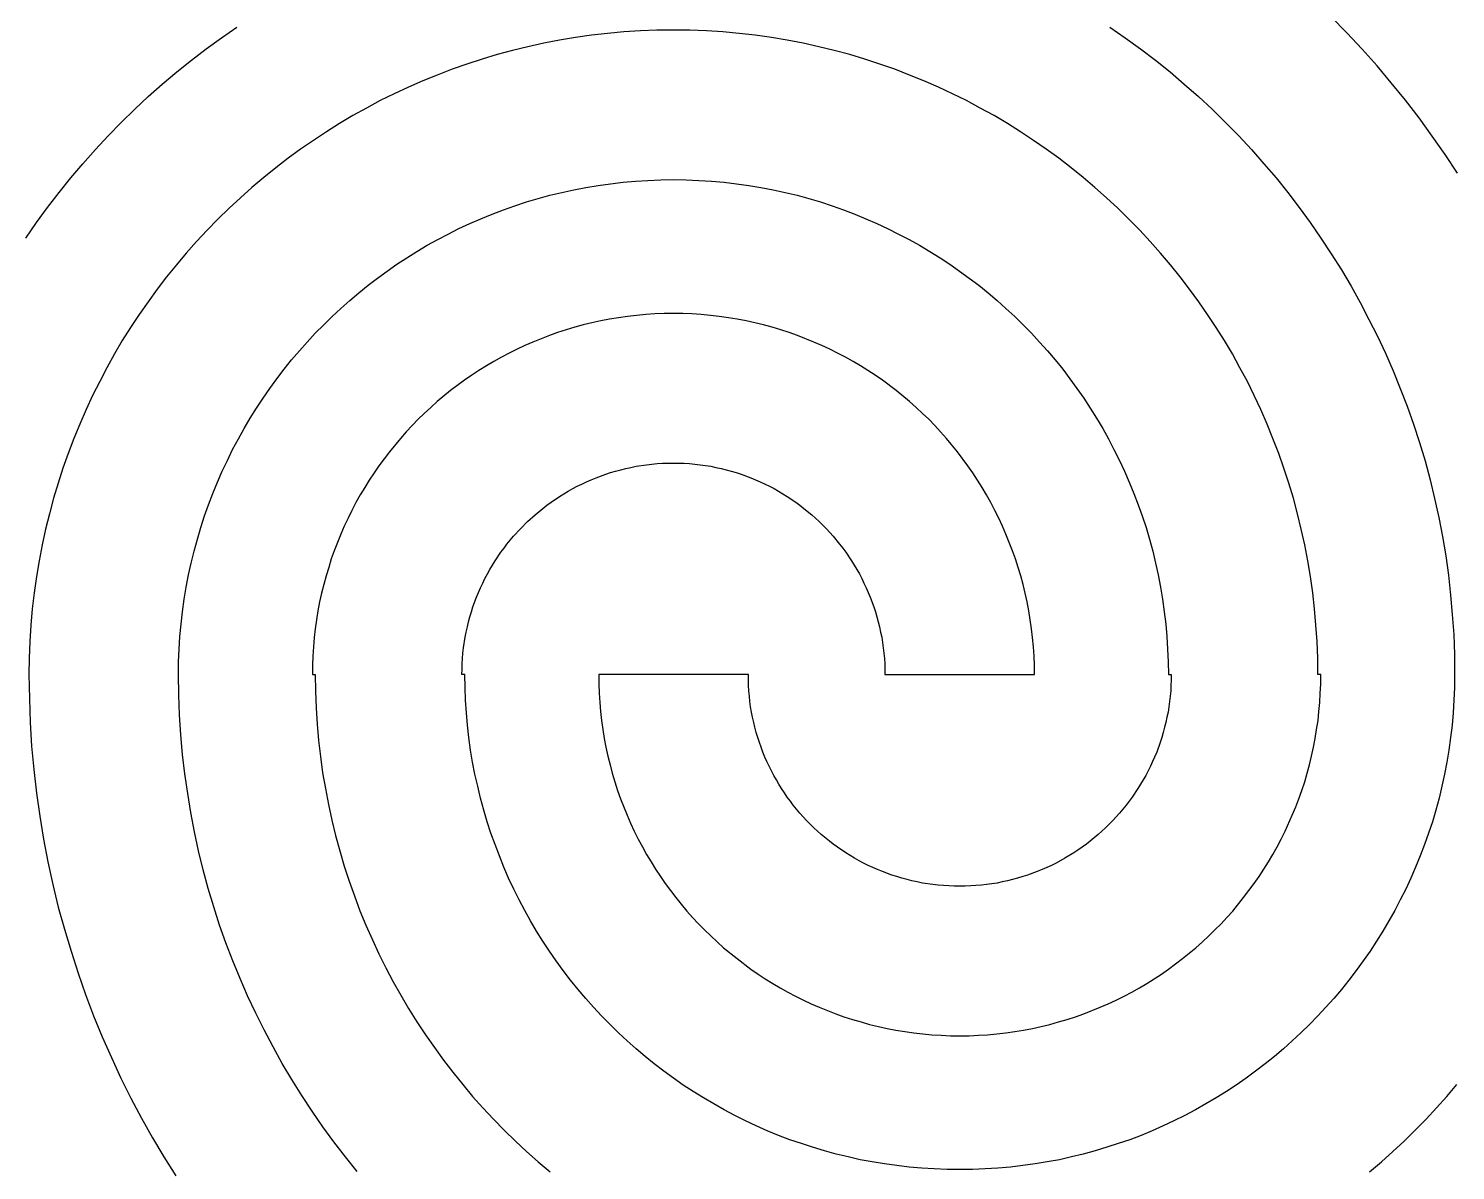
# Model space of a CAD drawing. Extents: x 0 to 82.9, y 0 to 81.
# Drawn here: x 36.19 to 45.73, y 37.19 to 44.82 of the extents above; entities that cross this region are included whole.
import ezdxf

# ---------------------------------------------------------------- set-up
doc = ezdxf.new("R2010")
doc.units = 0
doc.layers.get('0').update_dxf_attribs({"linetype": 'CONTINUOUS'})

msp = doc.modelspace()

# ---------------------------------------------------------------- linework, layer by layer
at = {"color": 0}
for p, q in [((45.0025, 44.7904), (44.898, 44.898)), ((37.3765, 44.6828), (37.4784, 44.7573)), ((37.4784, 44.7573), (37.5818, 44.8289)), ((39.7387, 44.7407), (39.6325, 44.7202)), ((39.8445, 44.7587), (39.7387, 44.7407)), ((39.9521, 44.7738), (39.8445, 44.7587)), ((40.0597, 44.7862), (39.9521, 44.7738)), ((40.1683, 44.7957), (40.0597, 44.7862)), ((40.2788, 44.8028), (40.1683, 44.7957)), ((40.3888, 44.807), (40.2788, 44.8028)), ((40.5007, 44.8084), (40.3888, 44.807)), ((40.6107, 44.807), (40.5007, 44.8084)), ((40.7211, 44.8028), (40.6107, 44.807)), ((40.8312, 44.7957), (40.7211, 44.8028)), ((40.9402, 44.7862), (40.8312, 44.7957)), ((41.0475, 44.7738), (40.9402, 44.7862)), ((41.1551, 44.7587), (41.0475, 44.7738)), ((41.2612, 44.7407), (41.1551, 44.7587)), ((41.3674, 44.7202), (41.2612, 44.7407)), ((43.4178, 44.8289), (43.5211, 44.7573)), ((43.5211, 44.7573), (43.6231, 44.6828)), ((45.1044, 44.6814), (45.0025, 44.7904)), ((37.2773, 44.607), (37.3765, 44.6828)), ((39.4243, 44.6719), (39.3224, 44.6444)), ((39.5277, 44.6966), (39.4243, 44.6719)), ((39.6325, 44.7202), (39.5277, 44.6966)), ((41.4722, 44.6966), (41.3674, 44.7202)), ((41.5756, 44.6719), (41.4722, 44.6966)), ((41.6789, 44.6444), (41.5756, 44.6719)), ((43.6231, 44.6828), (43.7226, 44.607)), ((45.2039, 44.5699), (45.1044, 44.6814)), ((37.1796, 44.5287), (37.2773, 44.607)), ((39.1199, 44.5809), (39.0204, 44.5463)), ((39.2204, 44.614), (39.1199, 44.5809)), ((39.3224, 44.6444), (39.2204, 44.614)), ((41.7795, 44.614), (41.6789, 44.6444)), ((41.88, 44.5809), (41.7795, 44.614)), ((41.9791, 44.5463), (41.88, 44.5809)), ((43.7226, 44.607), (43.8203, 44.5287)), ((45.2988, 44.4556), (45.2039, 44.5699)), ((37.0829, 44.4472), (37.1796, 44.5287)), ((38.825, 44.4694), (38.7283, 44.4267)), ((38.9213, 44.5079), (38.825, 44.4694)), ((39.0204, 44.5463), (38.9213, 44.5079)), ((42.0783, 44.5079), (41.9791, 44.5463)), ((42.1749, 44.4694), (42.0783, 44.5079)), ((42.2712, 44.4267), (42.1749, 44.4694)), ((43.8203, 44.5287), (43.9152, 44.4472)), ((45.394, 44.3399), (45.2988, 44.4556)), ((36.8984, 44.2793), (36.9895, 44.3646)), ((36.9895, 44.3646), (37.0829, 44.4472)), ((38.6334, 44.3826), (38.5396, 44.3371)), ((38.7283, 44.4267), (38.6334, 44.3826)), ((42.3665, 44.3826), (42.2712, 44.4267)), ((42.4586, 44.3371), (42.3665, 44.3826)), ((43.9152, 44.4472), (44.0104, 44.3646)), ((44.0104, 44.3646), (44.1015, 44.2793)), ((36.8088, 44.1911), (36.8984, 44.2793)), ((38.4471, 44.2874), (38.3575, 44.2366)), ((38.5396, 44.3371), (38.4471, 44.2874)), ((42.551, 44.2874), (42.4586, 44.3371)), ((42.6434, 44.2366), (42.551, 44.2874)), ((44.1015, 44.2793), (44.1911, 44.1911)), ((45.4851, 44.2214), (45.394, 44.3399)), ((36.7206, 44.1015), (36.8088, 44.1911)), ((38.2683, 44.184), (38.1801, 44.129)), ((38.3575, 44.2366), (38.2683, 44.184)), ((42.733, 44.184), (42.6434, 44.2366)), ((42.8212, 44.129), (42.733, 44.184)), ((44.1911, 44.1911), (44.2793, 44.1015)), ((45.5732, 44.1), (45.4851, 44.2214)), ((36.6353, 44.0104), (36.7206, 44.1015)), ((38.1801, 44.129), (38.0929, 44.0711)), ((42.9066, 44.0711), (42.8212, 44.129)), ((44.2793, 44.1015), (44.3646, 44.0104)), ((45.6586, 43.9759), (45.5732, 44.1)), ((36.5524, 43.9152), (36.6353, 44.0104)), ((38.0076, 44.0119), (37.9236, 43.9512)), ((38.0929, 44.0711), (38.0076, 44.0119)), ((42.992, 44.0119), (42.9066, 44.0711)), ((43.0759, 43.9512), (42.992, 44.0119)), ((44.3646, 44.0104), (44.4472, 43.9152)), ((36.4712, 43.8203), (36.5524, 43.9152)), ((37.8425, 43.8877), (37.761, 43.8231)), ((37.9236, 43.9512), (37.8425, 43.8877)), ((43.1588, 43.8877), (43.0759, 43.9512)), ((43.2386, 43.8231), (43.1588, 43.8877)), ((44.4472, 43.9152), (44.5287, 43.8203)), ((45.7412, 43.852), (45.6586, 43.9759)), ((36.3926, 43.7226), (36.4712, 43.8203)), ((37.761, 43.8231), (37.6809, 43.7568)), ((40.0787, 43.7815), (40.163, 43.7914)), ((40.163, 43.7914), (40.2456, 43.7981)), ((40.2456, 43.7981), (40.3296, 43.8037)), ((40.3296, 43.8037), (40.4149, 43.8079)), ((40.4149, 43.8079), (40.5007, 43.8094)), ((40.5007, 43.8094), (40.5846, 43.8079)), ((40.5846, 43.8079), (40.67, 43.8037)), ((40.67, 43.8037), (40.7539, 43.7981)), ((40.7539, 43.7981), (40.8383, 43.7914)), ((40.8383, 43.7914), (40.9208, 43.7815)), ((43.3172, 43.7568), (43.2386, 43.8231)), ((44.5287, 43.8203), (44.607, 43.7226)), ((36.3153, 43.6231), (36.3926, 43.7226)), ((37.6809, 43.7568), (37.6054, 43.688)), ((39.5951, 43.6824), (39.6737, 43.7046)), ((39.6737, 43.7046), (39.7538, 43.7236)), ((39.7538, 43.7236), (39.8336, 43.7416)), ((39.8336, 43.7416), (39.915, 43.7568)), ((39.915, 43.7568), (39.9962, 43.7705)), ((39.9962, 43.7705), (40.0787, 43.7815)), ((40.9208, 43.7815), (41.0034, 43.7705)), ((41.0034, 43.7705), (41.0849, 43.7568)), ((41.0849, 43.7568), (41.166, 43.7416)), ((41.166, 43.7416), (41.2461, 43.7236)), ((41.2461, 43.7236), (41.3262, 43.7046)), ((41.3262, 43.7046), (41.4045, 43.6824)), ((43.3959, 43.688), (43.3172, 43.7568)), ((44.607, 43.7226), (44.6828, 43.6231)), ((36.2423, 43.5211), (36.3153, 43.6231)), ((37.5296, 43.6178), (37.4551, 43.5448)), ((37.6054, 43.688), (37.5296, 43.6178)), ((39.2878, 43.579), (39.3637, 43.6065)), ((39.3637, 43.6065), (39.4395, 43.6344)), ((39.4395, 43.6344), (39.5168, 43.6605)), ((39.5168, 43.6605), (39.5951, 43.6824)), ((41.4045, 43.6824), (41.4831, 43.6605)), ((41.4831, 43.6605), (41.5604, 43.6344)), ((41.5604, 43.6344), (41.6359, 43.6065)), ((41.6359, 43.6065), (41.7117, 43.579)), ((43.4717, 43.6178), (43.3959, 43.688)), ((43.5448, 43.5448), (43.4717, 43.6178)), ((44.6828, 43.6231), (44.7573, 43.5211)), ((36.1707, 43.4178), (36.2423, 43.5211)), ((37.4551, 43.5448), (37.3821, 43.4717)), ((39.0659, 43.4827), (39.1389, 43.5158)), ((39.1389, 43.5158), (39.2134, 43.5472)), ((39.2134, 43.5472), (39.2878, 43.579)), ((41.7117, 43.579), (41.7862, 43.5472)), ((41.7862, 43.5472), (41.8606, 43.5158)), ((41.8606, 43.5158), (41.9322, 43.4827)), ((43.6178, 43.4717), (43.5448, 43.5448)), ((44.7573, 43.5211), (44.8289, 43.4178)), ((37.3821, 43.4717), (37.3119, 43.3959)), ((38.8539, 43.3698), (38.9241, 43.4082)), ((38.9241, 43.4082), (38.9943, 43.4453)), ((38.9943, 43.4453), (39.0659, 43.4827)), ((41.9322, 43.4827), (42.0053, 43.4453)), ((42.0053, 43.4453), (42.0758, 43.4082)), ((42.0758, 43.4082), (42.146, 43.3698)), ((43.688, 43.3959), (43.6178, 43.4717)), ((44.8289, 43.4178), (44.898, 43.313)), ((37.2428, 43.3172), (37.1768, 43.2386)), ((37.3119, 43.3959), (37.2428, 43.3172)), ((38.7174, 43.2855), (38.7847, 43.3282)), ((38.7847, 43.3282), (38.8539, 43.3698)), ((42.146, 43.3698), (42.2134, 43.3282)), ((42.2134, 43.3282), (42.2822, 43.2855)), ((43.7568, 43.3172), (43.688, 43.3959)), ((43.8231, 43.2386), (43.7568, 43.3172)), ((44.898, 43.313), (44.9654, 43.2058)), ((37.1768, 43.2386), (37.1119, 43.1588)), ((38.5865, 43.1973), (38.651, 43.2428)), ((38.651, 43.2428), (38.7174, 43.2855)), ((42.2822, 43.2855), (42.3485, 43.2428)), ((42.3485, 43.2428), (42.4134, 43.1973)), ((43.8877, 43.1588), (43.8231, 43.2386)), ((37.1119, 43.1588), (37.0487, 43.0759)), ((38.4584, 43.1024), (38.5216, 43.1504)), ((38.5216, 43.1504), (38.5865, 43.1973)), ((42.4134, 43.1973), (42.478, 43.1504)), ((42.478, 43.1504), (42.5415, 43.1024)), ((43.9512, 43.0759), (43.8877, 43.1588)), ((44.9654, 43.2058), (45.0303, 43.0967)), ((37.0487, 43.0759), (36.988, 42.992)), ((38.3357, 43.0018), (38.3963, 43.0512)), ((38.3963, 43.0512), (38.4584, 43.1024)), ((42.5415, 43.1024), (42.6036, 43.0512)), ((42.6036, 43.0512), (42.6642, 43.0018)), ((44.0119, 42.992), (43.9512, 43.0759)), ((45.0303, 43.0967), (45.0906, 42.9877)), ((36.988, 42.992), (36.9288, 42.9066)), ((38.2185, 42.8942), (38.2764, 42.9479)), ((38.2764, 42.9479), (38.3357, 43.0018)), ((42.6642, 43.0018), (42.7232, 42.9479)), ((42.7232, 42.9479), (42.7814, 42.8942)), ((44.0711, 42.9066), (44.0119, 42.992)), ((45.0906, 42.9877), (45.1499, 42.8748)), ((36.9288, 42.9066), (36.8709, 42.8212)), ((38.1056, 42.7814), (38.1621, 42.8392)), ((38.1621, 42.8392), (38.2185, 42.8942)), ((39.8971, 42.8378), (39.8406, 42.8226)), ((39.9549, 42.8516), (39.8971, 42.8378)), ((40.0142, 42.8653), (39.9549, 42.8516)), ((40.0734, 42.8763), (40.0142, 42.8653)), ((40.1327, 42.8858), (40.0734, 42.8763)), ((40.1934, 42.8942), (40.1327, 42.8858)), ((40.2537, 42.901), (40.1934, 42.8942)), ((40.3144, 42.9066), (40.2537, 42.901)), ((40.3751, 42.9108), (40.3144, 42.9066)), ((40.4372, 42.9137), (40.3751, 42.9108)), ((40.5007, 42.9137), (40.4372, 42.9137)), ((40.5624, 42.9137), (40.5007, 42.9137)), ((40.6231, 42.9108), (40.5624, 42.9137)), ((40.6852, 42.9066), (40.6231, 42.9108)), ((40.7472, 42.901), (40.6852, 42.9066)), ((40.8065, 42.8942), (40.7472, 42.901)), ((40.8672, 42.8858), (40.8065, 42.8942)), ((40.9265, 42.8763), (40.8672, 42.8858)), ((40.9857, 42.8653), (40.9265, 42.8763)), ((41.045, 42.8516), (40.9857, 42.8653)), ((41.1028, 42.8378), (41.045, 42.8516)), ((41.1607, 42.8226), (41.1028, 42.8378)), ((42.7814, 42.8942), (42.8392, 42.8392)), ((42.8392, 42.8392), (42.8942, 42.7814)), ((44.129, 42.8212), (44.0711, 42.9066)), ((45.1499, 42.8748), (45.2067, 42.762)), ((36.8709, 42.8212), (36.8155, 42.733)), ((38.0517, 42.7232), (38.1056, 42.7814)), ((39.6709, 42.7673), (39.5609, 42.7232)), ((39.726, 42.7867), (39.6709, 42.7673)), ((39.7827, 42.8046), (39.726, 42.7867)), ((39.8406, 42.8226), (39.7827, 42.8046)), ((41.2171, 42.8046), (41.1607, 42.8226)), ((41.2736, 42.7867), (41.2171, 42.8046)), ((41.3286, 42.7673), (41.2736, 42.7867)), ((41.439, 42.7232), (41.3286, 42.7673)), ((42.8942, 42.7814), (42.9479, 42.7232)), ((44.184, 42.733), (44.129, 42.8212)), ((45.2067, 42.762), (45.2603, 42.6477)), ((36.7633, 42.6434), (36.7122, 42.551)), ((36.8155, 42.733), (36.7633, 42.6434)), ((37.9469, 42.6036), (37.9995, 42.6642)), ((37.9995, 42.6642), (38.0517, 42.7232)), ((39.401, 42.6491), (39.3499, 42.6212)), ((39.4547, 42.6752), (39.401, 42.6491)), ((39.5069, 42.6999), (39.4547, 42.6752)), ((39.5609, 42.7232), (39.5069, 42.6999)), ((41.4927, 42.6999), (41.439, 42.7232)), ((41.5466, 42.6752), (41.4927, 42.6999)), ((41.5974, 42.6491), (41.5466, 42.6752)), ((41.6496, 42.6212), (41.5974, 42.6491)), ((42.9479, 42.7232), (43.0018, 42.6642)), ((43.0018, 42.6642), (43.0512, 42.6036)), ((44.2366, 42.6434), (44.184, 42.733)), ((44.2874, 42.551), (44.2366, 42.6434)), ((45.2603, 42.6477), (45.3111, 42.5305)), ((36.7122, 42.551), (36.6642, 42.4586)), ((37.8975, 42.5415), (37.9469, 42.6036)), ((39.2494, 42.5633), (39.1996, 42.533)), ((39.2987, 42.5937), (39.2494, 42.5633)), ((39.3499, 42.6212), (39.2987, 42.5937)), ((41.7008, 42.5937), (41.6496, 42.6212)), ((41.7505, 42.5633), (41.7008, 42.5937)), ((41.7999, 42.533), (41.7505, 42.5633)), ((43.0512, 42.6036), (43.1024, 42.5415)), ((44.3371, 42.4586), (44.2874, 42.551)), ((36.6642, 42.4586), (36.6173, 42.3665)), ((37.8023, 42.4134), (37.8492, 42.478)), ((37.8492, 42.478), (37.8975, 42.5415)), ((39.1033, 42.4684), (39.0095, 42.3982)), ((39.1513, 42.5016), (39.1033, 42.4684)), ((39.1996, 42.533), (39.1513, 42.5016)), ((41.8483, 42.5016), (41.7999, 42.533)), ((41.8966, 42.4684), (41.8483, 42.5016)), ((41.9887, 42.3982), (41.8966, 42.4684)), ((43.1024, 42.5415), (43.1504, 42.478)), ((43.1504, 42.478), (43.1973, 42.4134)), ((44.3826, 42.3665), (44.3371, 42.4586)), ((45.3111, 42.5305), (45.3595, 42.4134)), ((36.6173, 42.3665), (36.5732, 42.2712)), ((37.7567, 42.3485), (37.8023, 42.4134)), ((39.0095, 42.3982), (38.9199, 42.3252)), ((42.0783, 42.3252), (41.9887, 42.3982)), ((43.1973, 42.4134), (43.2428, 42.3485)), ((44.4267, 42.2712), (44.3826, 42.3665)), ((45.3595, 42.4134), (45.405, 42.2935)), ((36.5732, 42.2712), (36.5305, 42.1749)), ((37.6714, 42.2134), (37.7127, 42.2822)), ((37.7127, 42.2822), (37.7567, 42.3485)), ((38.8772, 42.2864), (38.8345, 42.2465)), ((38.9199, 42.3252), (38.8772, 42.2864)), ((42.1224, 42.2864), (42.0783, 42.3252)), ((42.1651, 42.2465), (42.1224, 42.2864)), ((43.2428, 42.3485), (43.2855, 42.2822)), ((43.2855, 42.2822), (43.3282, 42.2134)), ((44.4694, 42.1749), (44.4267, 42.2712)), ((45.405, 42.2935), (45.4477, 42.1735)), ((36.5305, 42.1749), (36.4906, 42.0783)), ((37.6301, 42.146), (37.6714, 42.2134)), ((38.7533, 42.1651), (38.7131, 42.1224)), ((38.7932, 42.2067), (38.7533, 42.1651)), ((38.8345, 42.2465), (38.7932, 42.2067)), ((42.2067, 42.2067), (42.1651, 42.2465)), ((42.2465, 42.1651), (42.2067, 42.2067)), ((42.2864, 42.1224), (42.2465, 42.1651)), ((43.3282, 42.2134), (43.3698, 42.146)), ((44.5079, 42.0783), (44.4694, 42.1749)), ((45.4477, 42.1735), (45.4875, 42.0508)), ((36.4906, 42.0783), (36.4532, 41.9791)), ((37.5528, 42.0053), (37.5916, 42.0758)), ((37.5916, 42.0758), (37.6301, 42.146)), ((38.6747, 42.0783), (38.6016, 41.9887)), ((38.7131, 42.1224), (38.6747, 42.0783)), ((42.3252, 42.0783), (42.2864, 42.1224)), ((42.3982, 41.9887), (42.3252, 42.0783)), ((43.3698, 42.146), (43.4082, 42.0758)), ((43.4082, 42.0758), (43.4453, 42.0053)), ((44.5463, 41.9791), (44.5079, 42.0783)), ((36.4532, 41.9791), (36.4187, 41.88)), ((37.5186, 41.9322), (37.5528, 42.0053)), ((38.6016, 41.9887), (38.5314, 41.8966)), ((42.4684, 41.8966), (42.3982, 41.9887)), ((43.4453, 42.0053), (43.4827, 41.9322)), ((44.5809, 41.88), (44.5463, 41.9791)), ((45.4875, 42.0508), (45.5249, 41.9283)), ((36.4187, 41.88), (36.3859, 41.7795)), ((37.484, 41.8606), (37.5186, 41.9322)), ((38.5314, 41.8966), (38.4983, 41.8483)), ((40.1807, 41.8772), (40.2153, 41.8853)), ((40.2153, 41.8853), (40.2498, 41.8924)), ((40.2498, 41.8924), (40.32, 41.9019)), ((40.32, 41.9019), (40.356, 41.9061)), ((40.356, 41.9061), (40.3916, 41.9104)), ((40.3916, 41.9104), (40.4276, 41.9132)), ((40.4276, 41.9132), (40.4633, 41.9142)), ((40.4633, 41.9142), (40.5007, 41.9142)), ((40.5007, 41.9142), (40.5363, 41.9142)), ((40.5363, 41.9142), (40.5723, 41.9132)), ((40.5723, 41.9132), (40.6079, 41.9104)), ((40.6079, 41.9104), (40.6439, 41.9061)), ((40.6439, 41.9061), (40.6795, 41.9019)), ((40.6795, 41.9019), (40.7501, 41.8924)), ((40.7501, 41.8924), (40.7843, 41.8853)), ((40.7843, 41.8853), (40.8189, 41.8772)), ((42.5016, 41.8483), (42.4684, 41.8966)), ((43.4827, 41.9322), (43.5158, 41.8606)), ((44.614, 41.7795), (44.5809, 41.88)), ((45.5249, 41.9283), (45.5581, 41.8028)), ((37.4205, 41.7117), (37.4509, 41.7862)), ((37.4509, 41.7862), (37.484, 41.8606)), ((38.4665, 41.7999), (38.4362, 41.7505)), ((38.4983, 41.8483), (38.4665, 41.7999)), ((39.8872, 41.7738), (39.9189, 41.789)), ((39.9189, 41.789), (39.9493, 41.8028)), ((39.9493, 41.8028), (39.9824, 41.8151)), ((39.9824, 41.8151), (40.0473, 41.8401)), ((40.0473, 41.8401), (40.0801, 41.8511)), ((40.0801, 41.8511), (40.1133, 41.8606)), ((40.1133, 41.8606), (40.1479, 41.8691)), ((40.1479, 41.8691), (40.1807, 41.8772)), ((40.8189, 41.8772), (40.8534, 41.8691)), ((40.8534, 41.8691), (40.8862, 41.8606)), ((40.8862, 41.8606), (40.9194, 41.8511)), ((40.9194, 41.8511), (40.9526, 41.8401)), ((40.9526, 41.8401), (41.0175, 41.8151)), ((41.0175, 41.8151), (41.0489, 41.8028)), ((41.0489, 41.8028), (41.0806, 41.789)), ((41.0806, 41.789), (41.1124, 41.7738)), ((42.533, 41.7999), (42.5016, 41.8483)), ((42.5633, 41.7505), (42.533, 41.7999)), ((43.5158, 41.8606), (43.5472, 41.7862)), ((43.5472, 41.7862), (43.579, 41.7117)), ((45.5581, 41.8028), (45.5884, 41.6775)), ((36.3859, 41.7795), (36.3555, 41.6789)), ((37.3916, 41.6359), (37.4205, 41.7117)), ((38.4059, 41.7008), (38.3769, 41.6496)), ((38.4362, 41.7505), (38.4059, 41.7008)), ((39.6819, 41.6525), (39.7387, 41.6913)), ((39.7387, 41.6913), (39.7676, 41.7089)), ((39.7676, 41.7089), (39.7965, 41.7269)), ((39.7965, 41.7269), (39.8268, 41.7435)), ((39.8268, 41.7435), (39.8568, 41.7587)), ((39.8568, 41.7587), (39.8872, 41.7738)), ((41.1124, 41.7738), (41.1427, 41.7587)), ((41.1427, 41.7587), (41.173, 41.7435)), ((41.173, 41.7435), (41.2034, 41.7269)), ((41.2034, 41.7269), (41.2323, 41.7089)), ((41.2323, 41.7089), (41.2612, 41.6913)), ((41.2612, 41.6913), (41.3177, 41.6525)), ((42.5937, 41.7008), (42.5633, 41.7505)), ((42.6212, 41.6496), (42.5937, 41.7008)), ((43.579, 41.7117), (43.6065, 41.6359)), ((44.6444, 41.6789), (44.614, 41.7795)), ((36.3555, 41.6789), (36.328, 41.5756)), ((37.3655, 41.5604), (37.3916, 41.6359)), ((38.3508, 41.5974), (38.3247, 41.5466)), ((38.3769, 41.6496), (38.3508, 41.5974)), ((39.5746, 41.5685), (39.6268, 41.6112)), ((39.6268, 41.6112), (39.6543, 41.6334)), ((39.6543, 41.6334), (39.6819, 41.6525)), ((41.3177, 41.6525), (41.3452, 41.6334)), ((41.3452, 41.6334), (41.3713, 41.6112)), ((41.3713, 41.6112), (41.4253, 41.5685)), ((42.6491, 41.5974), (42.6212, 41.6496)), ((42.6752, 41.5466), (42.6491, 41.5974)), ((43.6065, 41.6359), (43.6344, 41.5604)), ((44.6719, 41.5756), (44.6444, 41.6789)), ((45.5884, 41.6775), (45.6159, 41.5505)), ((36.328, 41.5756), (36.3015, 41.4722)), ((37.3408, 41.4831), (37.3655, 41.5604)), ((38.3247, 41.5466), (38.2997, 41.4927)), ((39.4765, 41.4747), (39.5249, 41.523)), ((39.5249, 41.523), (39.5746, 41.5685)), ((41.4253, 41.5685), (41.4747, 41.523)), ((41.4747, 41.523), (41.523, 41.4747)), ((42.6999, 41.4927), (42.6752, 41.5466)), ((43.6344, 41.5604), (43.6605, 41.4831)), ((44.6966, 41.4722), (44.6719, 41.5756)), ((45.6159, 41.5505), (45.6406, 41.4239)), ((36.3015, 41.4722), (36.2797, 41.3674)), ((37.2953, 41.3262), (37.3172, 41.4045)), ((37.3172, 41.4045), (37.3408, 41.4831)), ((38.2764, 41.439), (38.2323, 41.3286)), ((38.2997, 41.4927), (38.2764, 41.439)), ((39.3869, 41.3713), (39.431, 41.4253)), ((39.431, 41.4253), (39.4765, 41.4747)), ((41.523, 41.4747), (41.5685, 41.4253)), ((41.5685, 41.4253), (41.6112, 41.3713)), ((42.7232, 41.439), (42.6999, 41.4927)), ((42.7673, 41.3286), (42.7232, 41.439)), ((43.6605, 41.4831), (43.6824, 41.4045)), ((43.6824, 41.4045), (43.7046, 41.3262)), ((44.7202, 41.3674), (44.6966, 41.4722)), ((45.6406, 41.4239), (45.6629, 41.2944)), ((36.2797, 41.3674), (36.2589, 41.2612)), ((37.2759, 41.2461), (37.2953, 41.3262)), ((38.2323, 41.3286), (38.2129, 41.2736)), ((39.3086, 41.2612), (39.3471, 41.3177)), ((39.3471, 41.3177), (39.3679, 41.3452)), ((39.3679, 41.3452), (39.3869, 41.3713)), ((41.6112, 41.3713), (41.6334, 41.3452)), ((41.6334, 41.3452), (41.6525, 41.3177)), ((41.6525, 41.3177), (41.6913, 41.2612)), ((42.7867, 41.2736), (42.7673, 41.3286)), ((43.7046, 41.3262), (43.7236, 41.2461)), ((44.7407, 41.2612), (44.7202, 41.3674)), ((36.2589, 41.2612), (36.2409, 41.1551)), ((37.2579, 41.166), (37.2759, 41.2461)), ((38.1952, 41.2171), (38.1787, 41.1607)), ((38.2129, 41.2736), (38.1952, 41.2171)), ((39.2726, 41.2034), (39.2906, 41.2323)), ((39.2906, 41.2323), (39.3086, 41.2612)), ((41.6913, 41.2612), (41.7089, 41.2323)), ((41.7089, 41.2323), (41.7269, 41.2034)), ((42.8046, 41.2171), (42.7867, 41.2736)), ((42.8226, 41.1607), (42.8046, 41.2171)), ((43.7236, 41.2461), (43.7416, 41.166)), ((44.7587, 41.1551), (44.7407, 41.2612)), ((45.6629, 41.2944), (45.6805, 41.1649)), ((36.2409, 41.1551), (36.226, 41.0475)), ((37.2428, 41.0849), (37.2579, 41.166)), ((38.1787, 41.1607), (38.1621, 41.1028)), ((39.2247, 41.1124), (39.2395, 41.1427)), ((39.2395, 41.1427), (39.2561, 41.173)), ((39.2561, 41.173), (39.2726, 41.2034)), ((41.7269, 41.2034), (41.7435, 41.173)), ((41.7435, 41.173), (41.7587, 41.1427)), ((41.7587, 41.1427), (41.7738, 41.1124)), ((42.8378, 41.1028), (42.8226, 41.1607)), ((43.7416, 41.166), (43.7568, 41.0849)), ((44.7738, 41.0475), (44.7587, 41.1551)), ((45.6805, 41.1649), (45.6957, 41.0323)), ((36.226, 41.0475), (36.2133, 40.9402)), ((37.229, 41.0034), (37.2428, 41.0849)), ((38.1483, 41.045), (38.1346, 40.9857)), ((38.1621, 41.1028), (38.1483, 41.045)), ((39.183, 41.0185), (39.1968, 41.0489)), ((39.1968, 41.0489), (39.2105, 41.0806)), ((39.2105, 41.0806), (39.2247, 41.1124)), ((41.7738, 41.1124), (41.789, 41.0806)), ((41.789, 41.0806), (41.8028, 41.0489)), ((41.8028, 41.0489), (41.8151, 41.0185)), ((42.8516, 41.045), (42.8378, 41.1028)), ((42.8653, 40.9857), (42.8516, 41.045)), ((43.7568, 41.0849), (43.7705, 41.0034)), ((44.7862, 40.9402), (44.7738, 41.0475)), ((45.6957, 41.0323), (45.7066, 40.9014)), ((36.2133, 40.9402), (36.2038, 40.8312)), ((37.2181, 40.9208), (37.229, 41.0034)), ((38.1233, 40.9265), (38.1138, 40.8672)), ((38.1346, 40.9857), (38.1233, 40.9265)), ((39.1502, 40.9194), (39.1597, 40.9526)), ((39.1597, 40.9526), (39.183, 41.0185)), ((41.8151, 41.0185), (41.8401, 40.9526)), ((41.8401, 40.9526), (41.8511, 40.9194)), ((42.8763, 40.9265), (42.8653, 40.9857)), ((42.8858, 40.8672), (42.8763, 40.9265)), ((43.7705, 41.0034), (43.7815, 40.9208)), ((44.7957, 40.8312), (44.7862, 40.9402)), ((36.2038, 40.8312), (36.1968, 40.7211)), ((37.2001, 40.7539), (37.2085, 40.8383)), ((37.2085, 40.8383), (37.2181, 40.9208)), ((38.1138, 40.8672), (38.1056, 40.8065)), ((39.1224, 40.8189), (39.1308, 40.8534)), ((39.1308, 40.8534), (39.1389, 40.8862)), ((39.1389, 40.8862), (39.1502, 40.9194)), ((41.8511, 40.9194), (41.8606, 40.8862)), ((41.8606, 40.8862), (41.8691, 40.8534)), ((41.8691, 40.8534), (41.8772, 40.8189)), ((42.8942, 40.8065), (42.8858, 40.8672)), ((43.7815, 40.9208), (43.7914, 40.8383)), ((43.7914, 40.8383), (43.7981, 40.7539)), ((44.8028, 40.7211), (44.7957, 40.8312)), ((45.7066, 40.9014), (45.7165, 40.7677)), ((37.1962, 40.67), (37.2001, 40.7539)), ((38.0986, 40.7472), (38.0929, 40.6852)), ((38.1056, 40.8065), (38.0986, 40.7472)), ((39.0962, 40.6795), (39.1072, 40.7501)), ((39.1072, 40.7501), (39.1142, 40.7843)), ((39.1142, 40.7843), (39.1224, 40.8189)), ((41.8772, 40.8189), (41.8853, 40.7843)), ((41.8853, 40.7843), (41.8924, 40.7501)), ((41.8924, 40.7501), (41.9019, 40.6795)), ((42.901, 40.7472), (42.8942, 40.8065)), ((42.9066, 40.6852), (42.901, 40.7472)), ((43.7981, 40.7539), (43.8037, 40.67)), ((45.7165, 40.7677), (45.7207, 40.6344)), ((36.1968, 40.7211), (36.1929, 40.6107)), ((37.192, 40.5846), (37.1962, 40.67)), ((38.0929, 40.6852), (38.0891, 40.6231)), ((39.0895, 40.6079), (39.092, 40.6439)), ((39.092, 40.6439), (39.0962, 40.6795)), ((41.9019, 40.6795), (41.9061, 40.6439)), ((41.9061, 40.6439), (41.9104, 40.6079)), ((42.9108, 40.6231), (42.9066, 40.6852)), ((43.8037, 40.67), (43.8079, 40.5846)), ((44.807, 40.6107), (44.8028, 40.7211)), ((36.1929, 40.6107), (36.1915, 40.5007)), ((37.192, 40.5007), (37.192, 40.5846)), ((38.0891, 40.6231), (38.0862, 40.5624)), ((38.0862, 40.5624), (38.0862, 40.5007)), ((39.0867, 40.5363), (39.0881, 40.5723)), ((39.0881, 40.5723), (39.0895, 40.6079)), ((41.9104, 40.6079), (41.9132, 40.5723)), ((41.9132, 40.5723), (41.9142, 40.5363)), ((42.9137, 40.5624), (42.9108, 40.6231)), ((42.9137, 40.5007), (42.9137, 40.5624)), ((43.8079, 40.5846), (43.8094, 40.5007)), ((44.8084, 40.5007), (44.807, 40.6107)), ((45.7207, 40.6344), (45.7218, 40.5007)), ((36.1915, 40.5007), (36.1943, 40.3394)), ((37.1934, 40.3655), (37.192, 40.5007)), ((37.192, 40.5007), (37.192, 40.5007)), ((38.0862, 40.5007), (38.1056, 40.5007)), ((38.1056, 40.5007), (38.1071, 40.3888)), ((39.0853, 40.5007), (39.0867, 40.5363)), ((39.1061, 40.5007), (39.0853, 40.5007)), ((39.1072, 40.4149), (39.1061, 40.5007)), ((41.0009, 40.5007), (40.0004, 40.5007)), ((40.0004, 40.5007), (40.0004, 40.4372)), ((41.0009, 40.4633), (41.0009, 40.5007)), ((41.0023, 40.4276), (41.0009, 40.4633)), ((41.9142, 40.5363), (41.9142, 40.5007)), ((41.9142, 40.5007), (42.9137, 40.5007)), ((43.8094, 40.5007), (43.8284, 40.5007)), ((43.827, 40.4633), (43.8256, 40.4276)), ((43.8284, 40.5007), (43.827, 40.4633)), ((44.8275, 40.5007), (44.8084, 40.5007)), ((44.8275, 40.4372), (44.8275, 40.5007)), ((45.7218, 40.5007), (45.7218, 40.4149)), ((37.1987, 40.2318), (37.1934, 40.3655)), ((38.1071, 40.3888), (38.1109, 40.2788)), ((39.11, 40.3296), (39.1072, 40.4149)), ((40.0004, 40.4372), (40.0032, 40.3751)), ((40.0032, 40.3751), (40.0071, 40.3144)), ((41.0034, 40.3916), (41.0023, 40.4276)), ((41.0076, 40.356), (41.0034, 40.3916)), ((41.0118, 40.32), (41.0076, 40.356)), ((43.8217, 40.356), (43.8161, 40.32)), ((43.8245, 40.3916), (43.8217, 40.356)), ((43.8256, 40.4276), (43.8245, 40.3916)), ((44.8222, 40.3144), (44.8246, 40.3751)), ((44.8246, 40.3751), (44.8275, 40.4372)), ((45.7218, 40.4149), (45.7179, 40.3296)), ((36.1943, 40.3394), (36.1996, 40.1807)), ((38.1109, 40.2788), (38.118, 40.1683)), ((39.1156, 40.2456), (39.11, 40.3296)), ((40.0071, 40.3144), (40.0128, 40.2537)), ((41.0161, 40.284), (41.0118, 40.32)), ((41.0214, 40.2498), (41.0161, 40.284)), ((43.8161, 40.32), (43.8065, 40.2498)), ((44.8151, 40.2537), (44.8222, 40.3144)), ((45.7179, 40.3296), (45.7122, 40.2456)), ((36.1996, 40.1807), (36.2095, 40.0209)), ((37.2071, 40.0981), (37.1987, 40.2318)), ((38.118, 40.1683), (38.1275, 40.0597)), ((39.1224, 40.163), (39.1156, 40.2456)), ((39.1322, 40.0787), (39.1224, 40.163)), ((40.0128, 40.2537), (40.0195, 40.1934)), ((40.0195, 40.1934), (40.0279, 40.1327)), ((41.0284, 40.2153), (41.0214, 40.2498)), ((41.0365, 40.1807), (41.0284, 40.2153)), ((41.045, 40.1479), (41.0365, 40.1807)), ((43.7914, 40.1807), (43.7829, 40.1479)), ((43.7995, 40.2153), (43.7914, 40.1807)), ((43.8065, 40.2498), (43.7995, 40.2153)), ((44.8, 40.1327), (44.8098, 40.1934)), ((44.8098, 40.1934), (44.8151, 40.2537)), ((45.7055, 40.163), (45.6957, 40.0787)), ((45.7122, 40.2456), (45.7055, 40.163)), ((37.2181, 39.9658), (37.2071, 40.0981)), ((39.1432, 39.9962), (39.1322, 40.0787)), ((40.0279, 40.1327), (40.0375, 40.0734)), ((40.0375, 40.0734), (40.0484, 40.0142)), ((41.0531, 40.1133), (41.045, 40.1479)), ((41.064, 40.0801), (41.0531, 40.1133)), ((41.0753, 40.0473), (41.064, 40.0801)), ((43.7653, 40.0801), (43.754, 40.0473)), ((43.7748, 40.1133), (43.7653, 40.0801)), ((43.7829, 40.1479), (43.7748, 40.1133)), ((44.7795, 40.0142), (44.7904, 40.0734)), ((44.7904, 40.0734), (44.8, 40.1327)), ((45.6957, 40.0787), (45.6847, 39.9962)), ((36.2095, 40.0209), (36.2246, 39.8653)), ((38.1275, 40.0597), (38.1399, 39.9521)), ((39.1569, 39.915), (39.1432, 39.9962)), ((40.0484, 40.0142), (40.0621, 39.9549)), ((41.0863, 40.0142), (41.0753, 40.0473)), ((41.0986, 39.981), (41.0863, 40.0142)), ((41.111, 39.9493), (41.0986, 39.981)), ((43.7307, 39.981), (43.7169, 39.9493)), ((43.754, 40.0473), (43.7307, 39.981)), ((44.7657, 39.9549), (44.7795, 40.0142)), ((45.6847, 39.9962), (45.671, 39.915)), ((37.2332, 39.8364), (37.2181, 39.9658)), ((38.1399, 39.9521), (38.155, 39.8445)), ((39.1721, 39.8336), (39.1569, 39.915)), ((40.0621, 39.9549), (40.0763, 39.8971)), ((40.0763, 39.8971), (40.0914, 39.8406)), ((41.1247, 39.9189), (41.111, 39.9493)), ((41.1399, 39.8872), (41.1247, 39.9189)), ((41.1702, 39.8268), (41.1399, 39.8872)), ((43.6894, 39.8872), (43.6742, 39.8568)), ((43.7032, 39.9189), (43.6894, 39.8872)), ((43.7169, 39.9493), (43.7032, 39.9189)), ((44.7365, 39.8406), (44.7516, 39.8971)), ((44.7516, 39.8971), (44.7657, 39.9549)), ((45.671, 39.915), (45.6558, 39.8336)), ((36.2246, 39.8653), (36.2409, 39.7083)), ((37.2526, 39.7055), (37.2332, 39.8364)), ((38.155, 39.8445), (38.173, 39.7387)), ((39.1915, 39.7538), (39.1721, 39.8336)), ((40.0914, 39.8406), (40.1091, 39.7827)), ((40.1091, 39.7827), (40.1271, 39.726)), ((41.1882, 39.7965), (41.1702, 39.8268)), ((41.2048, 39.7676), (41.1882, 39.7965)), ((43.6411, 39.7965), (43.6231, 39.7676)), ((43.6577, 39.8268), (43.6411, 39.7965)), ((43.6742, 39.8568), (43.6577, 39.8268)), ((44.7008, 39.726), (44.7202, 39.7827)), ((44.7202, 39.7827), (44.7365, 39.8406)), ((45.6558, 39.8336), (45.6378, 39.7538)), ((36.2409, 39.7083), (36.2631, 39.5538)), ((37.2731, 39.5774), (37.2526, 39.7055)), ((38.173, 39.7387), (38.1938, 39.6325)), ((39.2095, 39.6737), (39.1915, 39.7538)), ((40.1271, 39.726), (40.1465, 39.6709)), ((41.2228, 39.7387), (41.2048, 39.7676)), ((41.2418, 39.7094), (41.2228, 39.7387)), ((41.2612, 39.6819), (41.2418, 39.7094)), ((43.6051, 39.7387), (43.5666, 39.6819)), ((43.6231, 39.7676), (43.6051, 39.7387)), ((44.6814, 39.6709), (44.7008, 39.726)), ((45.6378, 39.7538), (45.6184, 39.6737)), ((38.1938, 39.6325), (38.2157, 39.5277)), ((39.2314, 39.5951), (39.2095, 39.6737)), ((39.2546, 39.5168), (39.2314, 39.5951)), ((40.1465, 39.6709), (40.1906, 39.5609)), ((41.2821, 39.6543), (41.2612, 39.6819)), ((41.3011, 39.6268), (41.2821, 39.6543)), ((41.3452, 39.5746), (41.3011, 39.6268)), ((43.5268, 39.6268), (43.4827, 39.5746)), ((43.5462, 39.6543), (43.5268, 39.6268)), ((43.5666, 39.6819), (43.5462, 39.6543)), ((44.6373, 39.5609), (44.661, 39.6159)), ((44.661, 39.6159), (44.6814, 39.6709)), ((45.5965, 39.5951), (45.5747, 39.5168)), ((45.6184, 39.6737), (45.5965, 39.5951)), ((36.2631, 39.5538), (36.2892, 39.3996)), ((37.2981, 39.449), (37.2731, 39.5774)), ((38.2157, 39.5277), (38.2418, 39.4243)), ((39.2797, 39.4395), (39.2546, 39.5168)), ((40.1906, 39.5609), (40.2138, 39.5069)), ((40.2138, 39.5069), (40.2385, 39.4547)), ((41.3907, 39.5249), (41.3452, 39.5746)), ((41.439, 39.4765), (41.3907, 39.5249)), ((43.4135, 39.5002), (43.3888, 39.4765)), ((43.4372, 39.5249), (43.4135, 39.5002)), ((43.4827, 39.5746), (43.4372, 39.5249)), ((44.5893, 39.4547), (44.6373, 39.5609)), ((45.5747, 39.5168), (45.5482, 39.4395)), ((36.2892, 39.3996), (36.3181, 39.2479)), ((37.3257, 39.3224), (37.2981, 39.449)), ((38.2418, 39.4243), (38.2693, 39.3224)), ((39.3072, 39.3637), (39.2797, 39.4395)), ((40.2385, 39.4547), (40.265, 39.401)), ((40.265, 39.401), (40.2925, 39.3499)), ((41.4884, 39.431), (41.439, 39.4765)), ((41.5424, 39.3869), (41.4884, 39.431)), ((43.313, 39.4092), (43.2869, 39.3869)), ((43.3395, 39.431), (43.313, 39.4092)), ((43.3888, 39.4765), (43.3395, 39.431)), ((44.5368, 39.3499), (44.5629, 39.401)), ((44.5629, 39.401), (44.5893, 39.4547)), ((45.5482, 39.4395), (45.5207, 39.3637)), ((37.356, 39.1954), (37.3257, 39.3224)), ((38.2693, 39.3224), (38.2997, 39.2204)), ((39.3361, 39.2878), (39.3072, 39.3637)), ((40.2925, 39.3499), (40.32, 39.2987)), ((41.5685, 39.3679), (41.5424, 39.3869)), ((41.596, 39.3471), (41.5685, 39.3679)), ((41.6525, 39.3086), (41.596, 39.3471)), ((41.6814, 39.2906), (41.6525, 39.3086)), ((43.1768, 39.3086), (43.1176, 39.2726)), ((43.2043, 39.3277), (43.1768, 39.3086)), ((43.2333, 39.3471), (43.2043, 39.3277)), ((43.2608, 39.3679), (43.2333, 39.3471)), ((43.2869, 39.3869), (43.2608, 39.3679)), ((44.5079, 39.2987), (44.5368, 39.3499)), ((45.5207, 39.3637), (45.4932, 39.2878)), ((36.3181, 39.2479), (36.3513, 39.0962)), ((38.2997, 39.2204), (38.3328, 39.1199)), ((39.3665, 39.2134), (39.3361, 39.2878)), ((39.3982, 39.1389), (39.3665, 39.2134)), ((40.32, 39.2987), (40.3504, 39.2494)), ((40.3504, 39.2494), (40.3807, 39.1996)), ((41.7103, 39.2726), (41.6814, 39.2906)), ((41.7407, 39.2561), (41.7103, 39.2726)), ((41.771, 39.2395), (41.7407, 39.2561)), ((41.8013, 39.2247), (41.771, 39.2395)), ((41.8331, 39.2105), (41.8013, 39.2247)), ((41.8648, 39.1968), (41.8331, 39.2105)), ((42.9962, 39.2105), (42.9645, 39.1968)), ((43.0265, 39.2247), (42.9962, 39.2105)), ((43.0583, 39.2395), (43.0265, 39.2247)), ((43.1176, 39.2726), (43.0583, 39.2395)), ((44.4472, 39.1996), (44.4775, 39.2494)), ((44.4775, 39.2494), (44.5079, 39.2987)), ((45.4614, 39.2134), (45.4297, 39.1389)), ((45.4932, 39.2878), (45.4614, 39.2134)), ((37.3902, 39.0715), (37.356, 39.1954)), ((38.3328, 39.1199), (38.3674, 39.0204)), ((39.4324, 39.0659), (39.3982, 39.1389)), ((40.3807, 39.1996), (40.4125, 39.1513)), ((40.4125, 39.1513), (40.4453, 39.1033)), ((41.8966, 39.183), (41.8648, 39.1968)), ((41.9612, 39.1597), (41.8966, 39.183)), ((41.9943, 39.1502), (41.9612, 39.1597)), ((42.0275, 39.1389), (41.9943, 39.1502)), ((42.0617, 39.1308), (42.0275, 39.1389)), ((42.0949, 39.1224), (42.0617, 39.1308)), ((42.1294, 39.1142), (42.0949, 39.1224)), ((42.164, 39.1072), (42.1294, 39.1142)), ((42.6985, 39.1142), (42.6642, 39.1072)), ((42.733, 39.1224), (42.6985, 39.1142)), ((42.7673, 39.1308), (42.733, 39.1224)), ((42.8004, 39.1389), (42.7673, 39.1308)), ((42.835, 39.1502), (42.8004, 39.1389)), ((42.8681, 39.1597), (42.835, 39.1502)), ((42.9327, 39.183), (42.8681, 39.1597)), ((42.9645, 39.1968), (42.9327, 39.183)), ((44.3826, 39.1033), (44.4154, 39.1513)), ((44.4154, 39.1513), (44.4472, 39.1996)), ((45.4297, 39.1389), (45.3969, 39.0659)), ((36.3513, 39.0962), (36.3873, 38.946)), ((37.4276, 38.9488), (37.3902, 39.0715)), ((38.3674, 39.0204), (38.4044, 38.9213)), ((39.4684, 38.9943), (39.4324, 39.0659)), ((40.4453, 39.1033), (40.5158, 39.0095)), ((42.2342, 39.0962), (42.164, 39.1072)), ((42.2698, 39.092), (42.2342, 39.0962)), ((42.3058, 39.0895), (42.2698, 39.092)), ((42.3414, 39.0881), (42.3058, 39.0895)), ((42.3774, 39.0867), (42.3414, 39.0881)), ((42.4145, 39.0853), (42.3774, 39.0867)), ((42.4505, 39.0867), (42.4145, 39.0853)), ((42.4879, 39.0881), (42.4505, 39.0867)), ((42.5221, 39.0895), (42.4879, 39.0881)), ((42.5595, 39.092), (42.5221, 39.0895)), ((42.5937, 39.0962), (42.5595, 39.092)), ((42.6642, 39.1072), (42.5937, 39.0962)), ((44.3121, 39.0095), (44.3826, 39.1033)), ((45.3969, 39.0659), (45.3595, 38.9943)), ((36.3873, 38.946), (36.4285, 38.7985)), ((37.4661, 38.8264), (37.4276, 38.9488)), ((38.4044, 38.9213), (38.4447, 38.825)), ((39.5055, 38.9241), (39.4684, 38.9943)), ((39.5443, 38.8539), (39.5055, 38.9241)), ((40.5158, 39.0095), (40.5515, 38.9654)), ((40.5515, 38.9654), (40.5903, 38.9199)), ((44.239, 38.9199), (44.3121, 39.0095)), ((45.3224, 38.9241), (45.2836, 38.8539)), ((45.3595, 38.9943), (45.3224, 38.9241)), ((37.5087, 38.7064), (37.4661, 38.8264)), ((39.5855, 38.7847), (39.5443, 38.8539)), ((40.5903, 38.9199), (40.6273, 38.8772)), ((40.6273, 38.8772), (40.6672, 38.8345)), ((40.6672, 38.8345), (40.7088, 38.7932)), ((44.1205, 38.7932), (44.1607, 38.8345)), ((44.1607, 38.8345), (44.2006, 38.8772)), ((44.2006, 38.8772), (44.239, 38.9199)), ((45.2836, 38.8539), (45.2423, 38.7847)), ((36.4285, 38.7985), (36.4726, 38.651)), ((38.4447, 38.825), (38.4873, 38.7283)), ((39.6268, 38.7174), (39.5855, 38.7847)), ((40.7088, 38.7932), (40.7928, 38.7131)), ((44.0365, 38.7131), (44.0792, 38.7533)), ((44.0792, 38.7533), (44.1205, 38.7932)), ((45.2423, 38.7847), (45.2011, 38.7174)), ((36.4726, 38.651), (36.5196, 38.505)), ((37.5543, 38.5865), (37.5087, 38.7064)), ((38.4873, 38.7283), (38.5314, 38.6334)), ((39.6709, 38.651), (39.6268, 38.7174)), ((39.7164, 38.5865), (39.6709, 38.651)), ((40.7928, 38.7131), (40.8354, 38.6747)), ((40.8354, 38.6747), (40.925, 38.6016)), ((43.9043, 38.6016), (43.9924, 38.6747)), ((43.9924, 38.6747), (44.0365, 38.7131)), ((45.157, 38.651), (45.1115, 38.5865)), ((45.2011, 38.7174), (45.157, 38.651)), ((37.6026, 38.4694), (37.5543, 38.5865)), ((38.5314, 38.6334), (38.578, 38.5396)), ((38.578, 38.5396), (38.6263, 38.4471)), ((39.7633, 38.5216), (39.7164, 38.5865)), ((40.925, 38.6016), (41.0175, 38.5314)), ((43.8108, 38.5314), (43.9043, 38.6016)), ((45.1115, 38.5865), (45.0645, 38.5216)), ((36.5196, 38.505), (36.5689, 38.3618)), ((37.6534, 38.3536), (37.6026, 38.4694)), ((38.6263, 38.4471), (38.6775, 38.3575)), ((39.8127, 38.4584), (39.7633, 38.5216)), ((39.8625, 38.3963), (39.8127, 38.4584)), ((41.0175, 38.5314), (41.0654, 38.4983)), ((41.0654, 38.4983), (41.1138, 38.4665)), ((41.1138, 38.4665), (41.1635, 38.4362)), ((43.6644, 38.4362), (43.7141, 38.4665)), ((43.7141, 38.4665), (43.7638, 38.4983)), ((43.7638, 38.4983), (43.8108, 38.5314)), ((45.0162, 38.4584), (44.9668, 38.3963)), ((45.0645, 38.5216), (45.0162, 38.4584)), ((36.5689, 38.3618), (36.624, 38.2199)), ((37.7074, 38.2379), (37.6534, 38.3536)), ((38.6775, 38.3575), (38.7297, 38.2683)), ((39.9136, 38.3357), (39.8625, 38.3963)), ((41.1635, 38.4362), (41.2129, 38.4059)), ((41.2129, 38.4059), (41.2655, 38.3769)), ((41.2655, 38.3769), (41.3163, 38.3508)), ((41.3163, 38.3508), (41.3688, 38.3247)), ((43.459, 38.3247), (43.513, 38.3508)), ((43.513, 38.3508), (43.5638, 38.3769)), ((43.5638, 38.3769), (43.615, 38.4059)), ((43.615, 38.4059), (43.6644, 38.4362)), ((44.9668, 38.3963), (44.9143, 38.3357)), ((38.7297, 38.2683), (38.7847, 38.1801)), ((39.9658, 38.2764), (39.9136, 38.3357)), ((40.0195, 38.2185), (39.9658, 38.2764)), ((41.3688, 38.3247), (41.4211, 38.2997)), ((41.4211, 38.2997), (41.4747, 38.2764)), ((41.4747, 38.2764), (41.5851, 38.2323)), ((43.2428, 38.2323), (43.3532, 38.2764)), ((43.3532, 38.2764), (43.4068, 38.2997)), ((43.4068, 38.2997), (43.459, 38.3247)), ((44.862, 38.2764), (44.8084, 38.2185)), ((44.9143, 38.3357), (44.862, 38.2764)), ((36.624, 38.2199), (36.6818, 38.0792)), ((37.7638, 38.1247), (37.7074, 38.2379)), ((38.7847, 38.1801), (38.8426, 38.0929)), ((40.0763, 38.1621), (40.0195, 38.2185)), ((40.1327, 38.1056), (40.0763, 38.1621)), ((41.5851, 38.2323), (41.6401, 38.2129)), ((41.6401, 38.2129), (41.6966, 38.1952)), ((41.6966, 38.1952), (41.7544, 38.1787)), ((41.7544, 38.1787), (41.8112, 38.1621)), ((41.8112, 38.1621), (41.8705, 38.1483)), ((42.9588, 38.1483), (43.017, 38.1621)), ((43.017, 38.1621), (43.0749, 38.1787)), ((43.0749, 38.1787), (43.1313, 38.1952)), ((43.1313, 38.1952), (43.1878, 38.2129)), ((43.1878, 38.2129), (43.2428, 38.2323)), ((44.7516, 38.1621), (44.6952, 38.1056)), ((44.8084, 38.2185), (44.7516, 38.1621)), ((36.6818, 38.0792), (36.7425, 37.9416)), ((37.8231, 38.0132), (37.7638, 38.1247)), ((38.8426, 38.0929), (38.9019, 38.0076)), ((40.1906, 38.0517), (40.1327, 38.1056)), ((41.8705, 38.1483), (41.9283, 38.1346)), ((41.9283, 38.1346), (41.9876, 38.1233)), ((41.9876, 38.1233), (42.0469, 38.1138)), ((42.0469, 38.1138), (42.1072, 38.1056)), ((42.1072, 38.1056), (42.1679, 38.0986)), ((42.1679, 38.0986), (42.2286, 38.0929)), ((42.2286, 38.0929), (42.2906, 38.0891)), ((42.2906, 38.0891), (42.3527, 38.0862)), ((42.3527, 38.0862), (42.4145, 38.0862)), ((42.4145, 38.0862), (42.4766, 38.0862)), ((42.4766, 38.0862), (42.5387, 38.0891)), ((42.5387, 38.0891), (42.6007, 38.0929)), ((42.6007, 38.0929), (42.6614, 38.0986)), ((42.6614, 38.0986), (42.7221, 38.1056)), ((42.7221, 38.1056), (42.7814, 38.1138)), ((42.7814, 38.1138), (42.8406, 38.1233)), ((42.8406, 38.1233), (42.8995, 38.1346)), ((42.8995, 38.1346), (42.9588, 38.1483)), ((44.6952, 38.1056), (44.6373, 38.0517)), ((37.8852, 37.9017), (37.8231, 38.0132)), ((38.9019, 38.0076), (38.9625, 37.9236)), ((40.2498, 37.9995), (40.1906, 38.0517)), ((40.3105, 37.9469), (40.2498, 37.9995)), ((44.5781, 37.9995), (44.5174, 37.9469)), ((44.6373, 38.0517), (44.5781, 37.9995)), ((36.7425, 37.9416), (36.806, 37.8037)), ((37.9483, 37.7941), (37.8852, 37.9017)), ((38.9625, 37.9236), (39.026, 37.8425)), ((40.3722, 37.8975), (40.3105, 37.9469)), ((40.4357, 37.8492), (40.3722, 37.8975)), ((44.4556, 37.8975), (44.3921, 37.8492)), ((44.5174, 37.9469), (44.4556, 37.8975)), ((36.806, 37.8037), (36.8734, 37.6686)), ((38.016, 37.6865), (37.9483, 37.7941)), ((39.026, 37.8425), (39.091, 37.761)), ((40.5007, 37.8023), (40.4357, 37.8492)), ((40.5652, 37.7567), (40.5007, 37.8023)), ((44.3286, 37.8023), (44.2627, 37.7567)), ((44.3921, 37.8492), (44.3286, 37.8023)), ((38.0848, 37.5818), (38.016, 37.6865)), ((39.091, 37.761), (39.1569, 37.6809)), ((40.6329, 37.7127), (40.5652, 37.7567)), ((40.7003, 37.6714), (40.6329, 37.7127)), ((44.1964, 37.7127), (44.129, 37.6714)), ((44.2627, 37.7567), (44.1964, 37.7127)), ((45.671, 37.6809), (45.7369, 37.761)), ((36.8734, 37.6686), (36.9439, 37.5363)), ((39.1569, 37.6809), (39.2257, 37.6054)), ((39.2257, 37.6054), (39.2963, 37.5296)), ((40.7691, 37.6301), (40.7003, 37.6714)), ((40.8383, 37.5916), (40.7691, 37.6301)), ((40.9099, 37.5528), (40.8383, 37.5916)), ((43.9896, 37.5916), (43.9194, 37.5528)), ((44.0602, 37.6301), (43.9896, 37.5916)), ((44.129, 37.6714), (44.0602, 37.6301)), ((45.5316, 37.5296), (45.6022, 37.6054)), ((45.6022, 37.6054), (45.671, 37.6809)), ((36.9439, 37.5363), (37.017, 37.404)), ((38.1564, 37.4784), (38.0848, 37.5818)), ((39.2963, 37.5296), (39.3693, 37.4551)), ((40.9815, 37.5186), (40.9099, 37.5528)), ((41.0531, 37.484), (40.9815, 37.5186)), ((43.8464, 37.5186), (43.7748, 37.484)), ((43.9194, 37.5528), (43.8464, 37.5186)), ((45.4586, 37.4551), (45.5316, 37.5296)), ((37.017, 37.404), (37.0928, 37.2759)), ((38.2295, 37.3765), (38.1564, 37.4784)), ((39.3693, 37.4551), (39.4437, 37.3821)), ((41.1275, 37.4509), (41.0531, 37.484)), ((41.202, 37.4205), (41.1275, 37.4509)), ((41.2778, 37.3916), (41.202, 37.4205)), ((43.6259, 37.4205), (43.5501, 37.3916)), ((43.7003, 37.4509), (43.6259, 37.4205)), ((43.7748, 37.484), (43.7003, 37.4509)), ((45.3856, 37.3821), (45.4586, 37.4551)), ((38.3067, 37.2773), (38.2295, 37.3765)), ((39.4437, 37.3821), (39.5182, 37.3119)), ((39.5182, 37.3119), (39.5951, 37.2428)), ((41.3551, 37.3655), (41.2778, 37.3916)), ((41.4306, 37.3408), (41.3551, 37.3655)), ((41.5092, 37.3172), (41.4306, 37.3408)), ((41.5879, 37.2953), (41.5092, 37.3172)), ((43.3186, 37.3172), (43.24, 37.2953)), ((43.3973, 37.3408), (43.3186, 37.3172)), ((43.4742, 37.3655), (43.3973, 37.3408)), ((43.5501, 37.3916), (43.4742, 37.3655)), ((45.2328, 37.2428), (45.3101, 37.3119)), ((45.3101, 37.3119), (45.3856, 37.3821)), ((37.0928, 37.2759), (37.1725, 37.1493)), ((38.3854, 37.1796), (38.3067, 37.2773)), ((39.5951, 37.2428), (39.6752, 37.1768)), ((41.6676, 37.2759), (41.5879, 37.2953)), ((41.7491, 37.2579), (41.6676, 37.2759)), ((41.8289, 37.2428), (41.7491, 37.2579)), ((41.9118, 37.229), (41.8289, 37.2428)), ((41.9929, 37.2181), (41.9118, 37.229)), ((42.0769, 37.2085), (41.9929, 37.2181)), ((42.1598, 37.2001), (42.0769, 37.2085)), ((42.7524, 37.2085), (42.6681, 37.2001)), ((42.835, 37.2181), (42.7524, 37.2085)), ((42.9175, 37.229), (42.835, 37.2181)), ((42.999, 37.2428), (42.9175, 37.229)), ((43.0802, 37.2579), (42.999, 37.2428)), ((43.1617, 37.2759), (43.0802, 37.2579)), ((43.24, 37.2953), (43.1617, 37.2759)), ((45.1527, 37.1768), (45.2328, 37.2428)), ((42.2437, 37.1962), (42.1598, 37.2001)), ((42.3291, 37.192), (42.2437, 37.1962)), ((42.4145, 37.192), (42.3291, 37.192)), ((42.5002, 37.192), (42.4145, 37.192)), ((42.5842, 37.1962), (42.5002, 37.192)), ((42.6681, 37.2001), (42.5842, 37.1962))]:
    msp.add_line(p, q, dxfattribs=at)

doc.saveas('drawing.dxf')
